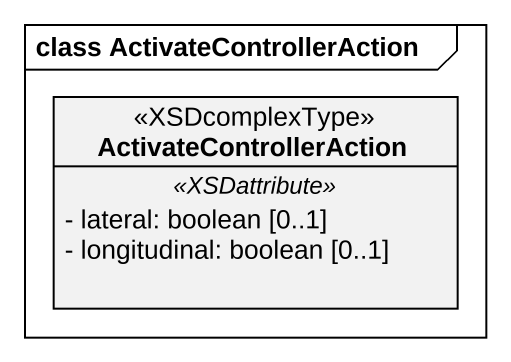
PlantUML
@startuml
mainframe class ActivateControllerAction
hide circle
hide empty members
skinparam classAttributeIconSize 0
class ActivateControllerAction <<XSDcomplexType>> {
  .. <<XSDattribute>> ..
  - lateral: boolean [0..1]
  - longitudinal: boolean [0..1]
}
@enduml
